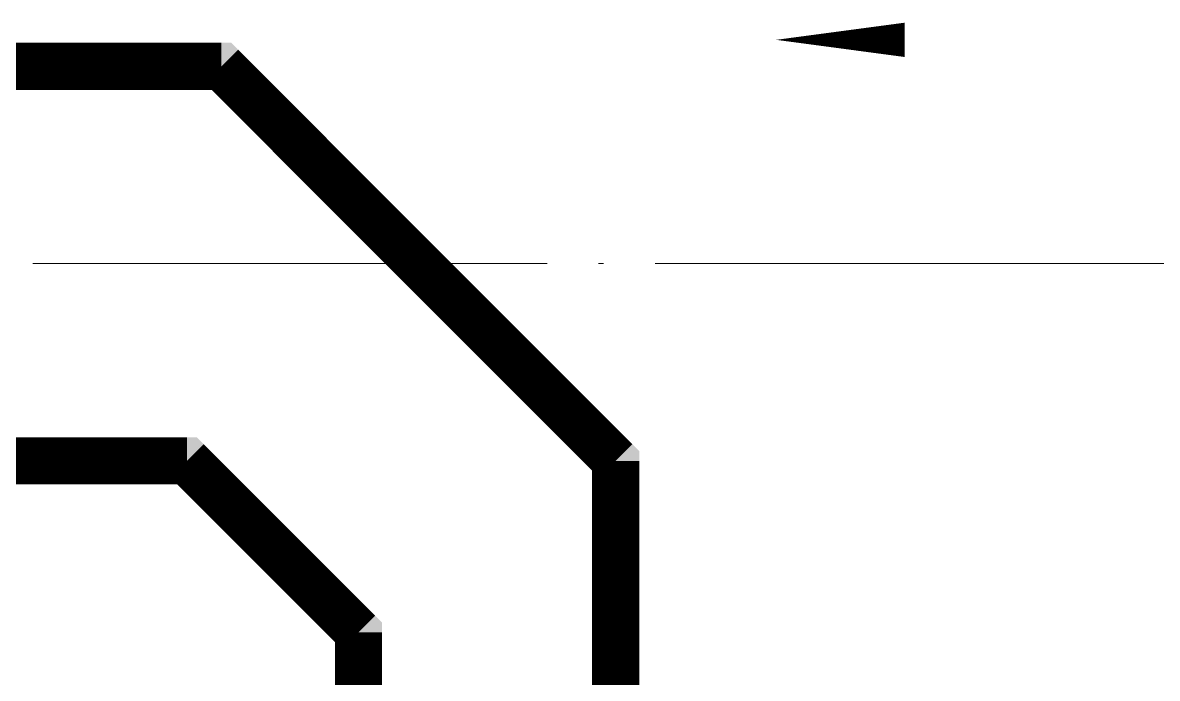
# Model space of a CAD drawing. Extents: x 27938 to 650306, y -92720 to 1524912.
# Drawn here: x 317295 to 318619, y 673274 to 674038 of the extents above; entities that cross this region are included whole.
import ezdxf

# ---------------------------------------------------------------- set-up
doc = ezdxf.new("R2010")
doc.units = 0
doc.header["$LTSCALE"] = 1000
doc.header["$MEASUREMENT"] = 0
doc.linetypes.add('DOTE', pattern=[2.42, 2, -0.2, 0.02, -0.2])
doc.layers.add('DOTE', color=19, linetype='DOTE', lineweight=9)
doc.layers.add('平面-排水沟', color=86, linetype='Continuous', lineweight=15)
doc.layers.add('PIPE-污水', color=2, linetype='W')
doc.styles.get("Standard").update_dxf_attribs({"font": 'gbenor.shx', "bigfont": 'gbcbig.shx'})
doc.linetypes.add('W', pattern='A,3,-0.2,["W",Standard,S=0.25,R=0,X=-0.1,Y=-0.115],-0.2', length=3.4)

# ---------------------------------------------------------------- blocks, each defined once
blk = doc.blocks.new('GDRDADWDAD')
at = {"layer": 'DOTE', "linetype": 'DOTE', "ltscale": 0.3}
blk.add_line((270116.6, 673757.2), (328916.6, 673757.2), dxfattribs=at)

msp = doc.modelspace()

# ---------------------------------------------------------------- hatches: boundary and pattern name
at = {"layer": 'PIPE-污水'}
for points in [[(317526.6, 673987.2), (317546, 674006.6), (317538, 674014.7)], [(317526.6, 673987.2), (317526.6, 674014.7), (317538, 674014.7)], [(317486.6, 673527.2), (317486.6, 673554.7), (317498, 673554.7)], [(317486.6, 673527.2), (317506, 673546.6), (317498, 673554.7)], [(317986.6, 673527.2), (318006, 673546.6), (318014.1, 673538.6)], [(317986.6, 673527.2), (318014.1, 673527.2), (318014.1, 673538.6)], [(317686.6, 673327.2), (317706, 673346.6), (317714.1, 673338.6)], [(317686.6, 673327.2), (317714.1, 673327.2), (317714.1, 673338.6)]]:
    msp.add_hatch(color=256, dxfattribs=at).paths.add_polyline_path(points)

# ---------------------------------------------------------------- linework, layer by layer
at = {"layer": 'PIPE-污水', "const_width": 55}
for points in [[(316717.1, 673987.2), (317526.6, 673987.2)], [(317986.6, 673527.2), (317526.6, 673987.2)], [(316941.6, 673527.2), (317486.6, 673527.2)], [(317686.6, 673327.2), (317486.6, 673527.2)], [(317986.6, 673527.2), (317986.6, 673069.1)], [(317686.6, 673327.2), (317686.6, 672438.8)]]:
    msp.add_lwpolyline(points, dxfattribs=at)
at = {"layer": '平面-排水沟', "color": 8}
msp.add_lwpolyline([(318595.4, 674018.1, 0, 0, 0), (318173.9, 674018.1, 0, 40, 0), (318323.9, 674018.1, 0, 0, 0)], format="xyseb", dxfattribs=at)

# ---------------------------------------------------------------- block references
msp.add_blockref('GDRDADWDAD', (0, 0))

doc.saveas('drawing.dxf')
